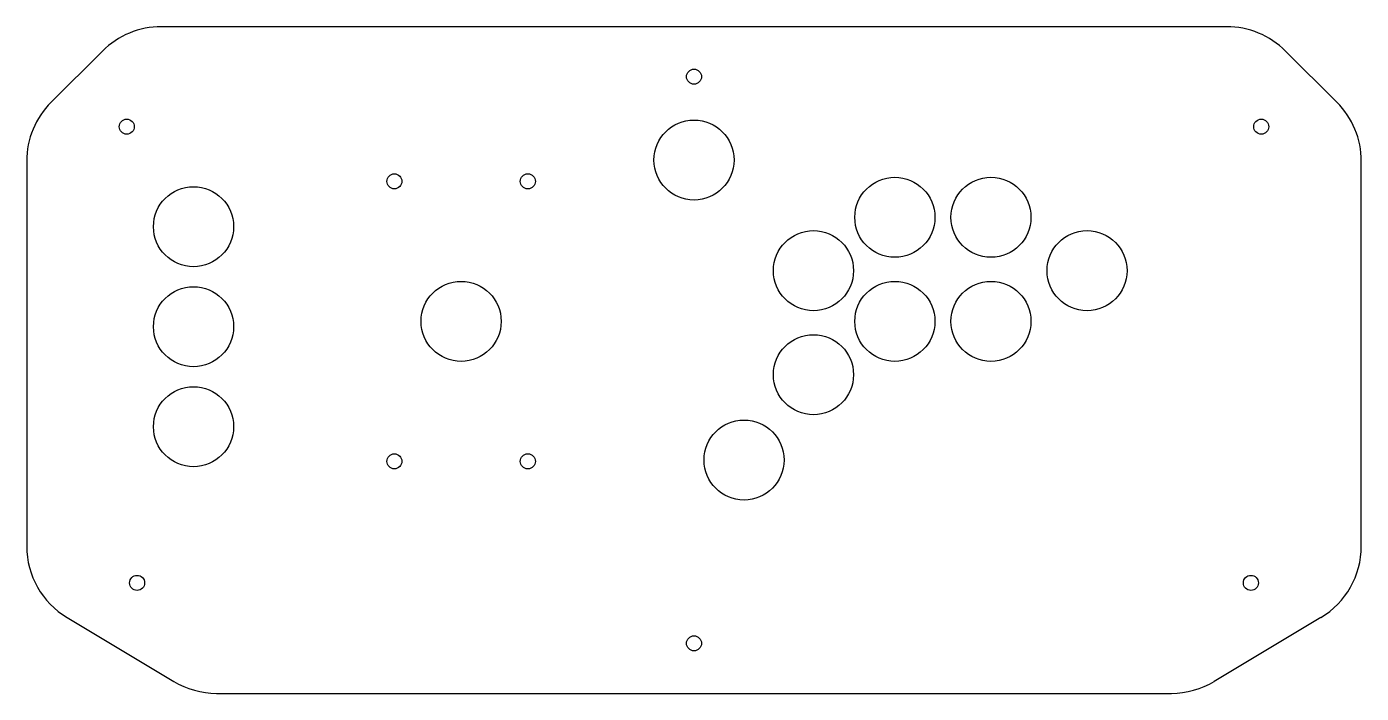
# Model space of a CAD drawing. Header units: millimetres. Extents: x 0 to 400, y 0 to 200.
import ezdxf

# ---------------------------------------------------------------- set-up
doc = ezdxf.new("R2010")
doc.units = ezdxf.units.MM
doc.layers.add('panel_top_base', color=7, linetype='Continuous', lineweight=25, true_color=0x000000)

msp = doc.modelspace()

# ---------------------------------------------------------------- linework, layer by layer
at = {"layer": 'panel_top_base'}
for p, q in [((359.64, 200), (40.36, 200)), ((7.32, 177.32), (22.68, 192.68)), ((377.32, 192.68), (392.68, 177.32)), ((0, 159.64), (0, 44.15)), ((400, 44.15), (400, 159.64)), ((12.14, 22.72), (44.06, 3.56)), ((387.86, 22.72), (355.94, 3.56)), ((56.92, 0), (343.08, 0))]:
    msp.add_line(p, q, dxfattribs=at)
for centre, radius in [((200, 185), 2.25), ((30, 170), 2.25), ((200, 160), 12), ((370, 170), 2.25), ((50, 140), 12), ((110.2, 153.6), 2.25), ((150.2, 153.6), 2.25), ((260.2, 142.8), 12), ((289, 142.8), 12), ((235.8, 126.8), 12), ((317.8, 126.8), 12), ((50, 110), 12), ((130.2, 111.6), 12), ((260.2, 111.6), 12), ((289, 111.6), 12), ((235.8, 95.6), 12), ((50, 80), 12), ((215, 70), 12), ((110.2, 69.6), 2.25), ((150.2, 69.6), 2.25), ((33.1, 33.14), 2.25), ((366.9, 33.14), 2.25), ((200, 15), 2.25)]:
    msp.add_circle(centre, radius, dxfattribs=at)
for centre, start, end in [((40.36, 175), 90, 135), ((359.64, 175), 45, 90), ((25, 159.64), 135, 180), ((375, 159.64), 0, 45), ((25, 44.15), 180, 239.0362), ((375, 44.15), 300.9638, 0), ((56.92, 25), 239.0362, 270), ((343.08, 25), 270, 300.9638)]:
    msp.add_arc(centre, 25, start, end, dxfattribs=at)

doc.saveas('drawing.dxf')
